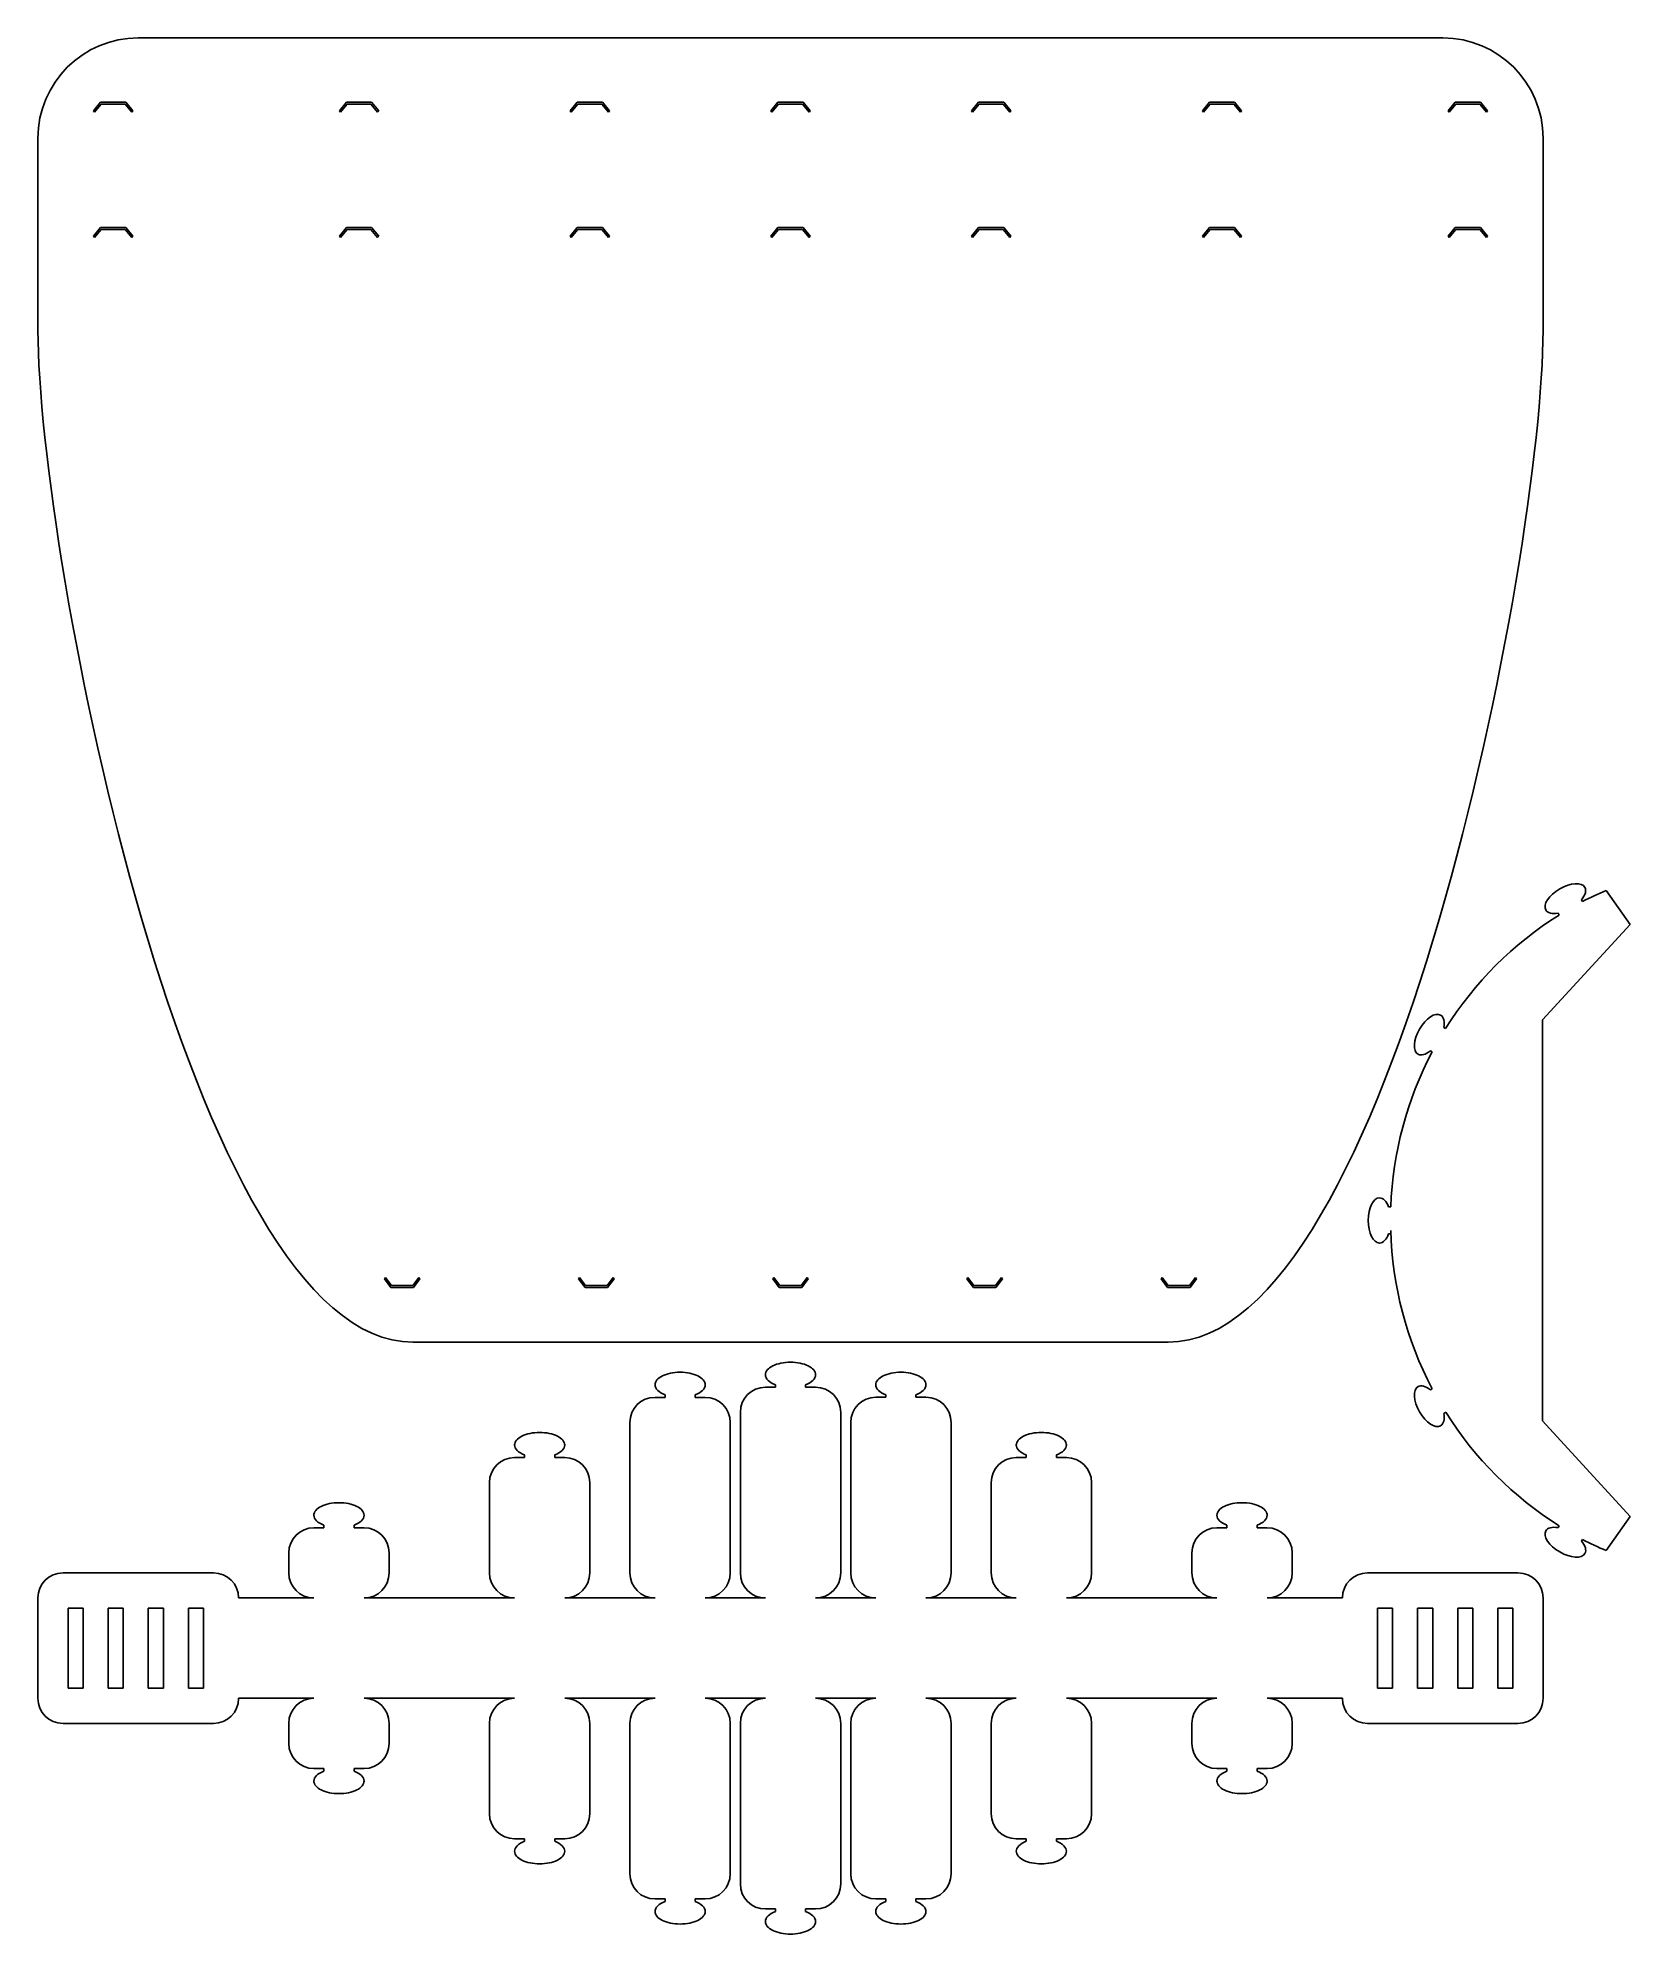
# Model space of a CAD drawing. Extents: x 2 to 319, y 2 to 380.
import ezdxf

# ---------------------------------------------------------------- set-up
doc = ezdxf.new("R2010")
doc.units = 0
doc.layers.add('Layer_1', color=7, linetype='CONTINUOUS')

msp = doc.modelspace()

# ---------------------------------------------------------------- linework, layer by layer
at = {"layer": 'Layer_1', "color": 7}
for p, q in [((281.99995, 380.000246), (22.000329, 380.000246)), ((13.085957, 365.448204), (14.500347, 367.187003)), ((14.624357, 366.818397), (13.298347, 365.187003)), ((14.500347, 367.187003), (19.500027, 367.187003)), ((19.376007, 366.818397), (14.624357, 366.818397)), ((20.702537, 365.187003), (19.376007, 366.818397)), ((19.500027, 367.187003), (20.914417, 365.448204)), ((62.085957, 365.448204), (63.500347, 367.187003)), ((63.624357, 366.818397), (62.298347, 365.187003)), ((63.500347, 367.187003), (68.500027, 367.187003)), ((68.376007, 366.818397), (63.624357, 366.818397)), ((69.702537, 365.187003), (68.376007, 366.818397)), ((68.500027, 367.187003), (69.914417, 365.448204)), ((108.085957, 365.448204), (109.500347, 367.187003)), ((109.624357, 366.818397), (108.298347, 365.187003)), ((109.500347, 367.187003), (114.500027, 367.187003)), ((114.376007, 366.818397), (109.624357, 366.818397)), ((115.702537, 365.187003), (114.376007, 366.818397)), ((114.500027, 367.187003), (115.914417, 365.448204)), ((148.085947, 365.448204), (149.500337, 367.187003)), ((149.624357, 366.818397), (148.298337, 365.187003)), ((149.500337, 367.187003), (154.500027, 367.187003)), ((154.376007, 366.818397), (149.624357, 366.818397)), ((155.702537, 365.187003), (154.376007, 366.818397)), ((154.500027, 367.187003), (155.914417, 365.448204)), ((188.085947, 365.448204), (189.500337, 367.187003)), ((189.624357, 366.818397), (188.298337, 365.187003)), ((189.500337, 367.187003), (194.500027, 367.187003)), ((194.376007, 366.818397), (189.624357, 366.818397)), ((195.702537, 365.187003), (194.376007, 366.818397)), ((194.500027, 367.187003), (195.914417, 365.448204)), ((234.085957, 365.448204), (235.500337, 367.187003)), ((235.624357, 366.818397), (234.298337, 365.187003)), ((235.500337, 367.187003), (240.500027, 367.187003)), ((240.376017, 366.818397), (235.624357, 366.818397)), ((241.702537, 365.187003), (240.376017, 366.818397)), ((240.500027, 367.187003), (241.914427, 365.448204)), ((283.085947, 365.448204), (284.500327, 367.187003)), ((284.624347, 366.818397), (283.298327, 365.187003)), ((284.500327, 367.187003), (289.500027, 367.187003)), ((289.376017, 366.818397), (284.624347, 366.818397)), ((290.702537, 365.187003), (289.376017, 366.818397)), ((289.500027, 367.187003), (290.914427, 365.448204)), ((13.298347, 365.187003), (13.085957, 365.448204)), ((20.914417, 365.448204), (20.702537, 365.187003)), ((62.298347, 365.187003), (62.085957, 365.448204)), ((69.914417, 365.448204), (69.702537, 365.187003)), ((108.298347, 365.187003), (108.085957, 365.448204)), ((115.914417, 365.448204), (115.702537, 365.187003)), ((148.298337, 365.187003), (148.085947, 365.448204)), ((155.914417, 365.448204), (155.702537, 365.187003)), ((188.298337, 365.187003), (188.085947, 365.448204)), ((195.914417, 365.448204), (195.702537, 365.187003)), ((234.298337, 365.187003), (234.085957, 365.448204)), ((241.914427, 365.448204), (241.702537, 365.187003)), ((283.298327, 365.187003), (283.085947, 365.448204)), ((290.914427, 365.448204), (290.702537, 365.187003)), ((2, 359.999917), (2, 321.708199)), ((302.00028, 321.708199), (302.00028, 359.999917)), ((13.085957, 340.448204), (14.500347, 342.187003)), ((13.298347, 340.187003), (13.085957, 340.448204)), ((14.624357, 341.818397), (13.298347, 340.187003)), ((14.500347, 342.187003), (19.500027, 342.187003)), ((19.376007, 341.818397), (14.624357, 341.818397)), ((20.702537, 340.187003), (19.376007, 341.818397)), ((19.500027, 342.187003), (20.914417, 340.448204)), ((20.914417, 340.448204), (20.702537, 340.187003)), ((62.085957, 340.448204), (63.500347, 342.187003)), ((62.298347, 340.187003), (62.085957, 340.448204)), ((63.624357, 341.818397), (62.298347, 340.187003)), ((63.500347, 342.187003), (68.500027, 342.187003)), ((68.376007, 341.818397), (63.624357, 341.818397)), ((69.702537, 340.187003), (68.376007, 341.818397)), ((68.500027, 342.187003), (69.914417, 340.448204)), ((69.914417, 340.448204), (69.702537, 340.187003)), ((108.085957, 340.448204), (109.500347, 342.187003)), ((108.298347, 340.187003), (108.085957, 340.448204)), ((109.624357, 341.818397), (108.298347, 340.187003)), ((109.500347, 342.187003), (114.500027, 342.187003)), ((114.376007, 341.818397), (109.624357, 341.818397)), ((115.702537, 340.187003), (114.376007, 341.818397)), ((114.500027, 342.187003), (115.914417, 340.448204)), ((115.914417, 340.448204), (115.702537, 340.187003)), ((148.085947, 340.448204), (149.500337, 342.187003)), ((148.298337, 340.187003), (148.085947, 340.448204)), ((149.624357, 341.818397), (148.298337, 340.187003)), ((149.500337, 342.187003), (154.500027, 342.187003)), ((154.376007, 341.818397), (149.624357, 341.818397)), ((155.702537, 340.187003), (154.376007, 341.818397)), ((154.500027, 342.187003), (155.914417, 340.448204)), ((155.914417, 340.448204), (155.702537, 340.187003)), ((188.085947, 340.448204), (189.500337, 342.187003)), ((188.298337, 340.187003), (188.085947, 340.448204)), ((189.624357, 341.818397), (188.298337, 340.187003)), ((189.500337, 342.187003), (194.500027, 342.187003)), ((194.376007, 341.818397), (189.624357, 341.818397)), ((195.702537, 340.187003), (194.376007, 341.818397)), ((194.500027, 342.187003), (195.914417, 340.448204)), ((195.914417, 340.448204), (195.702537, 340.187003)), ((234.085957, 340.448204), (235.500337, 342.187003)), ((234.298337, 340.187003), (234.085957, 340.448204)), ((235.624357, 341.818397), (234.298337, 340.187003)), ((235.500337, 342.187003), (240.500027, 342.187003)), ((240.376017, 341.818397), (235.624357, 341.818397)), ((241.702537, 340.187003), (240.376017, 341.818397)), ((240.500027, 342.187003), (241.914427, 340.448204)), ((241.914427, 340.448204), (241.702537, 340.187003)), ((283.085947, 340.448204), (284.500327, 342.187003)), ((283.298327, 340.187003), (283.085947, 340.448204)), ((284.624347, 341.818397), (283.298327, 340.187003)), ((284.500327, 342.187003), (289.500027, 342.187003)), ((289.376017, 341.818397), (284.624347, 341.818397)), ((290.702537, 340.187003), (289.376017, 341.818397)), ((289.500027, 342.187003), (290.914427, 340.448204)), ((290.914427, 340.448204), (290.702537, 340.187003)), ((309.87301, 207.865923), (309.67534, 208.20822)), ((319.33893, 203.292699), (314.57643, 210.048576)), ((304.99842, 205.507446), (305.20492, 205.149327)), ((301.87489, 184.24269), (319.33893, 203.292699)), ((282.55421, 182.55627), (282.23188, 182.74184)), ((301.87489, 104.28798), (301.87489, 184.24269)), ((279.53207, 178.06445), (279.89529, 177.85516)), ((267.1542, 144.2651), (267.15421, 144.26509)), ((271.6251, 146.96587), (271.19907, 146.96587)), ((271.19908, 141.56479), (271.65487, 141.56527)), ((271.65487, 142.01501), (271.65439, 142.28429)), ((271.65487, 141.56527), (271.65487, 142.01501)), ((71.268481, 132.901357), (71.07733, 132.640156)), ((71.07733, 132.640156), (72.350281, 130.901357)), ((72.46189, 131.269957), (71.268481, 132.901357)), ((77.932252, 132.901357), (76.738375, 131.269957)), ((76.849993, 130.901357), (78.122944, 132.640156)), ((78.122944, 132.640156), (77.932252, 132.901357)), ((109.968481, 132.901357), (109.777332, 132.640156)), ((109.777332, 132.640156), (111.050281, 130.901357)), ((111.16189, 131.269957), (109.968481, 132.901357)), ((116.632249, 132.901357), (115.438372, 131.269957)), ((115.54999, 130.901357), (116.822941, 132.640156)), ((116.822941, 132.640156), (116.632249, 132.901357)), ((148.668469, 132.901357), (148.477318, 132.640156)), ((148.477318, 132.640156), (149.750269, 130.901357)), ((149.861887, 131.269957), (148.668469, 132.901357)), ((155.332249, 132.901357), (154.138372, 131.269957)), ((154.24999, 130.901357), (155.522941, 132.640156)), ((155.522941, 132.640156), (155.332249, 132.901357)), ((187.368478, 132.901357), (187.177327, 132.640156)), ((187.177327, 132.640156), (188.450278, 130.901357)), ((188.561887, 131.269957), (187.368478, 132.901357)), ((194.032249, 132.901357), (192.838372, 131.269957)), ((192.94999, 130.901357), (194.222941, 132.640156)), ((194.222941, 132.640156), (194.032249, 132.901357)), ((226.068469, 132.901357), (225.877327, 132.640156)), ((225.877327, 132.640156), (227.150269, 130.901357)), ((227.261887, 131.269957), (226.068469, 132.901357)), ((232.732249, 132.901357), (231.538381, 131.269957)), ((231.64999, 130.901357), (232.92295, 132.640156)), ((232.92295, 132.640156), (232.732249, 132.901357)), ((72.350281, 130.901357), (76.849993, 130.901357)), ((76.738375, 131.269957), (72.46189, 131.269957)), ((111.050281, 130.901357), (115.54999, 130.901357)), ((115.438372, 131.269957), (111.16189, 131.269957)), ((149.750269, 130.901357), (154.24999, 130.901357)), ((154.138372, 131.269957), (149.861887, 131.269957)), ((188.450278, 130.901357), (192.94999, 130.901357)), ((192.838372, 131.269957), (188.561887, 131.269957)), ((227.150269, 130.901357), (231.64999, 130.901357)), ((231.538381, 131.269957), (227.261887, 131.269957)), ((76.708615, 120), (227.29167, 120)), ((151.999627, 116.000781), (151.999627, 116.000279)), ((148.99981, 111.000077), (146.999933, 111.000077)), ((148.99981, 111.505987), (148.99981, 111.000077)), ((156.999839, 111.00058), (154.999962, 111.00058)), ((279.90226, 110.68015), (279.5316, 110.46621)), ((127.000121, 109.000197), (125.000242, 109.000197)), ((127.000121, 109.506107), (127.000121, 109.000197)), ((135.000148, 109.000197), (133.000271, 109.000197)), ((142.000239, 106.000378), (142.000239, 74.000268)), ((162.000051, 74.000771), (162.000051, 106.000881)), ((171.000017, 109.0007), (169.00014, 109.0007)), ((171.000017, 109.50661), (171.000017, 109.0007)), ((179.000046, 109.0007), (177.000169, 109.0007)), ((282.23236, 105.78882), (282.62072, 106.01299)), ((120.000032, 103.999996), (120.000032, 74.000268)), ((139.999844, 74.000268), (139.999844, 103.999996)), ((163.999928, 104.000498), (163.999928, 74.000771)), ((183.999742, 74.000771), (183.999742, 104.000498)), ((319.33893, 85.23798), (301.87489, 104.28798)), ((98.999762, 97.000417), (96.999886, 97.000417)), ((98.999762, 97.506327), (98.999762, 97.000417)), ((104.999914, 97.000417), (104.999914, 97.50683)), ((106.999791, 97.000417), (104.999914, 97.000417)), ((198.99986, 97.00092), (196.999981, 97.00092)), ((198.99986, 97.50683), (198.99986, 97.00092)), ((206.999886, 97.00092), (205.000009, 97.00092)), ((92.000189, 92.000189), (92.000189, 74.000268)), ((112.000004, 74.000268), (112.000004, 92.000189)), ((191.999771, 92.000692), (191.999771, 74.000771)), ((212.000099, 74.000771), (212.000099, 92.000692)), ((59.000137, 83.506138), (59.000137, 83.000229)), ((239.000002, 83.506641), (239.000002, 83.000731)), ((245.000151, 83.000731), (245.000151, 83.50717)), ((305.20397, 83.37856), (304.99842, 83.02277)), ((314.57643, 78.44677), (319.33893, 85.23798)), ((59.000137, 83.000229), (56.999744, 83.000229)), ((67.000166, 83.000229), (65.000289, 83.000229)), ((239.000002, 83.000731), (237.000122, 83.000731)), ((247.000031, 83.000731), (245.000151, 83.000731)), ((309.67627, 80.32246), (309.86136, 80.64385)), ((52.000048, 78.000027), (52.000048, 74.000268)), ((71.999862, 74.000268), (71.999862, 78.000027)), ((231.999913, 78.00053), (231.999913, 74.000771)), ((252.00024, 74.000771), (252.00024, 78.00053)), ((36.99993, 73.999765), (7.000212, 73.999765)), ((297.000068, 74.000268), (266.999837, 74.000268)), ((2, 69.000569), (2, 49.000239)), ((56.999744, 69.000066), (42.000142, 69.000066)), ((42.000142, 69.000066), (42.000142, 69.000066)), ((96.999886, 69.000066), (67.000166, 69.000066)), ((125.000242, 69.000066), (106.999791, 69.000066)), ((146.999933, 69.000066), (135.000148, 69.000066)), ((169.00014, 69.000569), (156.999839, 69.000569)), ((196.999981, 69.000569), (179.000046, 69.000569)), ((237.000122, 69.000569), (206.999886, 69.000569)), ((262.000146, 69.000569), (247.000031, 69.000569)), ((262.000146, 69.000569), (262.000146, 69.000569)), ((301.999767, 49.000239), (301.999767, 69.000569)), ((8, 67.000143), (11, 67.000143)), ((8, 51.000143), (8, 67.000143)), ((11, 67.000143), (11, 51.000143)), ((16, 67.000143), (19, 67.000143)), ((16, 51.000143), (16, 67.000143)), ((19, 67.000143), (19, 51.000143)), ((24, 67.000143), (27, 67.000143)), ((24, 51.000143), (24, 67.000143)), ((27, 67.000143), (27, 51.000143)), ((32, 67.000143), (35, 67.000143)), ((32, 51.000143), (32, 67.000143)), ((35, 67.000143), (35, 51.000143)), ((268.99976, 67.000143), (271.99976, 67.000143)), ((268.99976, 51.000143), (268.99976, 67.000143)), ((271.99976, 67.000143), (271.99976, 51.000143)), ((276.99976, 67.000143), (279.99976, 67.000143)), ((276.99976, 51.000143), (276.99976, 67.000143)), ((279.99976, 67.000143), (279.99976, 51.000143)), ((284.99976, 67.000143), (287.99976, 67.000143)), ((284.99976, 51.000143), (284.99976, 67.000143)), ((287.99976, 67.000143), (287.99976, 51.000143)), ((292.99976, 67.000143), (295.99976, 67.000143)), ((292.99976, 51.000143), (292.99976, 67.000143)), ((295.99976, 67.000143), (295.99976, 51.000143)), ((11, 51.000143), (8, 51.000143)), ((19, 51.000143), (16, 51.000143)), ((27, 51.000143), (24, 51.000143)), ((35, 51.000143), (32, 51.000143)), ((271.99976, 51.000143), (268.99976, 51.000143)), ((279.99976, 51.000143), (276.99976, 51.000143)), ((287.99976, 51.000143), (284.99976, 51.000143)), ((295.99976, 51.000143), (292.99976, 51.000143)), ((42.000142, 49.000239), (56.999744, 49.000239)), ((67.000166, 49.000239), (96.999886, 49.000239)), ((106.999791, 49.000239), (125.000242, 49.000239)), ((135.000148, 49.000239), (146.999933, 49.000239)), ((156.999839, 49.000239), (169.00014, 49.000239)), ((179.000046, 49.000239), (196.999981, 49.000239)), ((206.999886, 49.000239), (237.000122, 49.000239)), ((247.000031, 49.000239), (262.000146, 49.000239)), ((7.000212, 44.00054), (36.99993, 44.00054)), ((52.000048, 44.000037), (52.000048, 40.000278)), ((71.999862, 40.000278), (71.999862, 44.000037)), ((92.000189, 44.000037), (92.000189, 26.000089)), ((112.000004, 26.000089), (112.000004, 44.000037)), ((120.000032, 44.000037), (120.000032, 14.000309)), ((139.999844, 14.000309), (139.999844, 44.000037)), ((142.000239, 44.000037), (142.000239, 11.999927)), ((162.000051, 11.999927), (162.000051, 44.000037)), ((163.999928, 44.000037), (163.999928, 14.000309)), ((183.999742, 14.000309), (183.999742, 44.000037)), ((191.999771, 44.000037), (191.999771, 26.000089)), ((212.000099, 26.000089), (212.000099, 44.000037)), ((231.999913, 44.000037), (231.999913, 40.000278)), ((252.00024, 40.000278), (252.00024, 44.000037)), ((266.999837, 44.00054), (297.000068, 44.00054)), ((56.999744, 35.000076), (59.000137, 35.000076)), ((65.000289, 34.493637), (65.000289, 35.000076)), ((65.000289, 35.000076), (67.000166, 35.000076)), ((237.000122, 35.000076), (239.000002, 35.000076)), ((245.000151, 34.493637), (245.000151, 35.000076)), ((245.000151, 35.000076), (247.000031, 35.000076)), ((96.999886, 21.00039), (98.999762, 21.00039)), ((104.999914, 20.493978), (104.999914, 21.00039)), ((104.999914, 21.00039), (106.999791, 21.00039)), ((196.999981, 21.00039), (198.99986, 21.00039)), ((205.000009, 20.493978), (205.000009, 21.00039)), ((205.000009, 21.00039), (206.999886, 21.00039)), ((125.000242, 9.000108), (127.000121, 9.000108)), ((133.000271, 8.493669), (133.000271, 9.000108)), ((133.000271, 9.000108), (135.000148, 9.000108)), ((169.00014, 9.000108), (171.000017, 9.000108)), ((177.000169, 8.493669), (177.000169, 9.000108)), ((177.000169, 9.000108), (179.000046, 9.000108)), ((146.999933, 7.000228), (148.99981, 7.000228)), ((154.999962, 6.493789), (154.999962, 7.000228)), ((154.999962, 7.000228), (156.999839, 7.000228))]:
    msp.add_line(p, q, dxfattribs=at)
for points in [[(22.000329, 380.000246), (10.92033, 380.000246), (2, 371.079916), (2, 359.999917)], [(302.00028, 359.999917), (302.00028, 371.079916), (293.07996, 380.000246), (281.99995, 380.000246)], [(2, 321.708199), (2, 277.388197), (32.388616, 120), (76.708615, 120)], [(227.29167, 120), (271.61167, 120), (302.00028, 277.388197), (302.00028, 321.708199)], [(310.33623, 210.662025), (309.71499, 211.738207), (307.46653, 211.60327), (305.31419, 210.360651)], [(305.31419, 210.360651), (303.16164, 209.117859), (301.92054, 207.237876), (302.54228, 206.161836)], [(309.67534, 208.20822), (310.44189, 209.140215), (310.68661, 210.048819), (310.33623, 210.662025)], [(314.57643, 210.048576), (312.98291, 209.377734), (311.4141, 208.649706), (309.87301, 207.865923)], [(305.20492, 205.149327), (296.05589, 199.412259), (288.3146, 191.69064), (282.55421, 182.55627)], [(302.54228, 206.161836), (302.89825, 205.551717), (303.80775, 205.30941), (304.99842, 205.507446)], [(281.57799, 185.19751), (280.50195, 185.81925), (278.62195, 184.57815), (277.37916, 182.42558)], [(277.37916, 182.42558), (276.13627, 180.273), (276.00134, 178.02419), (277.07778, 177.4031)], [(282.23188, 182.74184), (282.42981, 183.93209), (282.18768, 184.84134), (281.57799, 185.19751)], [(279.89529, 177.85516), (274.85802, 168.30881), (272.0316, 157.75205), (271.6251, 146.96587)], [(277.07778, 177.4031), (277.69111, 177.0527), (278.59992, 177.2976), (279.53207, 178.06445)], [(269.40429, 148.7653), (268.16159, 148.76547), (267.15415, 146.75058), (267.1542, 144.2651)], [(271.19907, 146.96587), (270.77519, 148.09587), (270.1106, 148.76217), (269.40429, 148.7653)], [(267.15421, 144.26509), (267.15416, 141.77961), (268.1616, 139.76471), (269.4043, 139.76489)], [(269.4043, 139.76489), (270.11066, 139.76889), (270.77525, 140.43461), (271.19908, 141.56479)], [(271.65439, 142.28429), (271.9463, 131.25683), (274.76819, 120.44392), (279.90226, 110.68015)], [(129.999938, 114.000399), (128.67385, 114.000359), (127.402108, 113.736933), (126.464482, 113.268073)], [(133.535726, 113.268163), (132.597989, 113.737031), (131.326115, 114.000427), (129.999938, 114.000399)], [(148.464172, 115.267952), (147.526547, 114.799091), (146.999844, 114.163204), (146.999933, 113.500178)], [(146.999933, 113.500178), (147.003521, 112.715342), (147.744062, 111.976906), (148.99981, 111.505987)], [(151.999627, 116.000279), (150.673539, 116.000238), (149.401798, 115.736812), (148.464172, 115.267952)], [(155.535416, 115.268546), (154.597679, 115.737414), (153.325804, 116.000809), (151.999627, 116.000781)], [(154.999962, 111.507019), (156.255413, 111.977826), (156.995919, 112.716031), (156.999839, 113.50068)], [(156.999839, 113.50068), (156.999928, 114.163751), (156.473154, 114.799678), (155.535416, 115.268546)], [(173.999834, 114.000902), (172.673746, 114.000861), (171.402005, 113.737435), (170.464379, 113.268575)], [(177.535623, 113.268666), (176.597886, 113.737534), (175.326011, 114.00093), (173.999834, 114.000902)], [(126.464482, 113.268073), (125.526856, 112.799212), (125.000153, 112.163324), (125.000242, 111.500298)], [(125.000242, 111.500298), (125.003831, 110.715463), (125.744373, 109.977027), (127.000121, 109.506107)], [(133.000271, 109.506636), (134.255721, 109.977444), (134.996228, 110.715649), (135.000148, 111.500298)], [(135.000148, 111.500298), (135.000237, 112.163369), (134.473463, 112.799296), (133.535726, 113.268163)], [(146.999933, 111.000077), (144.229933, 111.000077), (142.000239, 108.77038), (142.000239, 106.000378)], [(154.999962, 111.00058), (154.999962, 111.00058), (154.999962, 111.507019), (154.999962, 111.507019)], [(162.000051, 106.000881), (162.000051, 108.770883), (159.769838, 111.00058), (156.999839, 111.00058)], [(170.464379, 113.268575), (169.526754, 112.799715), (169.000051, 112.163827), (169.00014, 111.500801)], [(169.00014, 111.500801), (169.003728, 110.715966), (169.74427, 109.97753), (171.000017, 109.50661)], [(177.000169, 109.507139), (178.25562, 109.977947), (178.996126, 110.716152), (179.000046, 111.500801)], [(179.000046, 111.500801), (179.000135, 112.163872), (178.473361, 112.799799), (177.535623, 113.268666)], [(277.07825, 111.12757), (276.0018, 110.50647), (276.13674, 108.25765), (277.37962, 106.10508)], [(279.5316, 110.46621), (278.59987, 111.23257), (277.69149, 111.47745), (277.07825, 111.12757)], [(125.000242, 109.000197), (122.230242, 109.000197), (120.00003, 106.769998), (120.000032, 103.999996)], [(133.000271, 109.000197), (133.000271, 109.000197), (133.000271, 109.506636), (133.000271, 109.506636)], [(139.999844, 103.999996), (139.999844, 106.769998), (137.77015, 109.000197), (135.000148, 109.000197)], [(169.00014, 109.0007), (166.230141, 109.0007), (163.999928, 106.770501), (163.999928, 104.000498)], [(177.000169, 109.0007), (177.000169, 109.0007), (177.000169, 109.507139), (177.000169, 109.507139)], [(183.999742, 104.000498), (183.999742, 106.770501), (181.770046, 109.0007), (179.000046, 109.0007)], [(277.37962, 106.10508), (278.62216, 103.95286), (280.50179, 102.71166), (281.57799, 103.33269)], [(282.62072, 106.01299), (288.35691, 96.87095), (296.07495, 89.13543), (305.20397, 83.37856)], [(281.57799, 103.33269), (282.18809, 103.68867), (282.43041, 104.59816), (282.23236, 105.78882)], [(98.464125, 101.268292), (97.5265, 100.799432), (96.999797, 100.163544), (96.999886, 99.500518)], [(96.999886, 99.500518), (97.003474, 98.715683), (97.744015, 97.977247), (98.999762, 97.506327)], [(101.999579, 102.000619), (100.673492, 102.000578), (99.40175, 101.737152), (98.464125, 101.268292)], [(105.535369, 101.268384), (104.597631, 101.737251), (103.325756, 102.000647), (101.999579, 102.000619)], [(104.999914, 97.50683), (106.25538, 97.977643), (106.995888, 98.71586), (106.999791, 99.500518)], [(106.999791, 99.500518), (106.99988, 100.163589), (106.473106, 100.799516), (105.535369, 101.268384)], [(198.464221, 101.268795), (197.526595, 100.799935), (196.999892, 100.164047), (196.999981, 99.501021)], [(196.999981, 99.501021), (197.003569, 98.716185), (197.744112, 97.977749), (198.99986, 97.50683)], [(201.999677, 102.001122), (200.673589, 102.001081), (199.401847, 101.737656), (198.464221, 101.268795)], [(205.535465, 101.268886), (204.597728, 101.737754), (203.325854, 102.001149), (201.999677, 102.001122)], [(205.000009, 97.507333), (206.255475, 97.978146), (206.995983, 98.716363), (206.999886, 99.501021)], [(206.999886, 99.501021), (206.999975, 100.164092), (206.473202, 100.800018), (205.535465, 101.268886)], [(96.999886, 97.000417), (94.229886, 97.000417), (92.000189, 94.770192), (92.000189, 92.000189)], [(112.000004, 92.000189), (112.000004, 94.770192), (109.769791, 97.000417), (106.999791, 97.000417)], [(196.999981, 97.00092), (194.229981, 97.00092), (191.999768, 94.770694), (191.999771, 92.000692)], [(205.000009, 97.00092), (205.000009, 97.00092), (205.000009, 97.507333), (205.000009, 97.507333)], [(212.000099, 92.000692), (212.000099, 94.770694), (209.769897, 97.00092), (206.999886, 97.00092)], [(58.46448, 87.26812), (57.526854, 86.799254), (57.000157, 86.16336), (57.00026, 85.500329)], [(61.999953, 88.000457), (60.673857, 88.000416), (59.402107, 87.736986), (58.46448, 87.26812)], [(65.535762, 87.268212), (64.598023, 87.737085), (63.32614, 88.000485), (61.999953, 88.000457)], [(67.000166, 85.500329), (67.000268, 86.163405), (66.473501, 86.799339), (65.535762, 87.268212)], [(238.464344, 87.268624), (237.526717, 86.799758), (237.000019, 86.163863), (237.000122, 85.500832)], [(241.999819, 88.000959), (240.673722, 88.000919), (239.401971, 87.73749), (238.464344, 87.268624)], [(245.535627, 87.268715), (244.597888, 87.737588), (243.326005, 88.000987), (241.999819, 88.000959)], [(247.000031, 85.500832), (247.000134, 86.163908), (246.473366, 86.799841), (245.535627, 87.268715)], [(57.00026, 85.500329), (57.003848, 84.715494), (57.744389, 83.977058), (59.000137, 83.506138)], [(65.000289, 83.506668), (66.255739, 83.977475), (66.996246, 84.71568), (67.000166, 85.500329)], [(65.000289, 83.000229), (65.000289, 83.000229), (65.000289, 83.506668), (65.000289, 83.506668)], [(237.000122, 85.500832), (237.003711, 84.715996), (237.744253, 83.97756), (239.000002, 83.506641)], [(245.000151, 83.50717), (246.255603, 83.977978), (246.99611, 84.716183), (247.000031, 85.500832)], [(304.99842, 83.02277), (303.80841, 83.22056), (302.89935, 82.97847), (302.54321, 82.36886)], [(56.999744, 83.000229), (54.229744, 83.000229), (52.000048, 80.770029), (52.000048, 78.000027)], [(71.999862, 78.000027), (71.999862, 80.770029), (69.770165, 83.000229), (67.000166, 83.000229)], [(237.000122, 83.000731), (234.230123, 83.000731), (231.999913, 80.770532), (231.999913, 78.00053)], [(252.00024, 78.00053), (252.00024, 80.770532), (249.77003, 83.000731), (247.000031, 83.000731)], [(302.54321, 82.36886), (301.92146, 81.29281), (303.16257, 79.41283), (305.31513, 78.17004)], [(310.33761, 77.8682), (310.68801, 78.48153), (310.4431, 79.39033), (309.67627, 80.32246)], [(309.86136, 80.64385), (311.40608, 79.85493), (312.9788, 79.12209), (314.57643, 78.44677)], [(305.31513, 78.17004), (307.46749, 76.92721), (309.71617, 76.79207), (310.33761, 77.8682)], [(7.000212, 73.999765), (4.230212, 74.000268), (2, 71.770571), (2, 69.000569)], [(42.000142, 69.000066), (42.000142, 71.770068), (39.769929, 73.999765), (36.99993, 73.999765)], [(52.000048, 74.000268), (52.000048, 71.230266), (54.229744, 69.000066), (56.999744, 69.000066)], [(67.000166, 69.000066), (69.770165, 69.000066), (71.999862, 71.230266), (71.999862, 74.000268)], [(92.000189, 74.000268), (92.000189, 71.230266), (94.229886, 69.000066), (96.999886, 69.000066)], [(106.999791, 69.000066), (109.769791, 69.000066), (112.000004, 71.230266), (112.000004, 74.000268)], [(120.000032, 74.000268), (120.000032, 71.230266), (122.230242, 69.000066), (125.000242, 69.000066)], [(135.000148, 69.000066), (137.77015, 69.000066), (139.999844, 71.230266), (139.999844, 74.000268)], [(142.000239, 74.000268), (142.000239, 71.230266), (144.229933, 69.000066), (146.999933, 69.000066)], [(156.999839, 69.000569), (159.769838, 69.000569), (162.000051, 71.230768), (162.000051, 74.000771)], [(163.999928, 74.000771), (163.999928, 71.230768), (166.230141, 69.000569), (169.00014, 69.000569)], [(179.000046, 69.000569), (181.770046, 69.000569), (183.999742, 71.230768), (183.999742, 74.000771)], [(191.999771, 74.000771), (191.999771, 71.230768), (194.229981, 69.000569), (196.999981, 69.000569)], [(206.999886, 69.000569), (209.769897, 69.000569), (212.000099, 71.230768), (212.000099, 74.000771)], [(231.999913, 74.000771), (231.999913, 71.230768), (234.230123, 69.000569), (237.000122, 69.000569)], [(247.000031, 69.000569), (249.77003, 69.000569), (252.00024, 71.230768), (252.00024, 74.000771)], [(266.999837, 74.000268), (264.229843, 74.000268), (262.000146, 71.770571), (262.000146, 69.000569)], [(301.999767, 69.000569), (301.999767, 71.770571), (299.77007, 74.000268), (297.000068, 74.000268)], [(2, 49.000239), (2, 46.230237), (4.230212, 44.00054), (7.000212, 44.00054)], [(36.99993, 44.00054), (39.769929, 44.00054), (42.000142, 46.230237), (42.000142, 49.000239)], [(56.999744, 49.000239), (54.229744, 49.000239), (52.000048, 46.770039), (52.000048, 44.000037)], [(71.999862, 44.000037), (71.999862, 46.770039), (69.770165, 49.000239), (67.000166, 49.000239)], [(96.999886, 49.000239), (94.229886, 49.000239), (92.000189, 46.770039), (92.000189, 44.000037)], [(112.000004, 44.000037), (112.000004, 46.770039), (109.769791, 49.000239), (106.999791, 49.000239)], [(125.000242, 49.000239), (122.230242, 49.000239), (120.00003, 46.770039), (120.000032, 44.000037)], [(139.999844, 44.000037), (139.999844, 46.770039), (137.77015, 49.000239), (135.000148, 49.000239)], [(146.999933, 49.000239), (144.229933, 49.000239), (142.000239, 46.770039), (142.000239, 44.000037)], [(162.000051, 44.000037), (162.000051, 46.770039), (159.769838, 49.000239), (156.999839, 49.000239)], [(169.00014, 49.000239), (166.230141, 49.000239), (163.999928, 46.770039), (163.999928, 44.000037)], [(183.999742, 44.000037), (183.999742, 46.770039), (181.770046, 49.000239), (179.000046, 49.000239)], [(196.999981, 49.000239), (194.229981, 49.000239), (191.999768, 46.770039), (191.999771, 44.000037)], [(212.000099, 44.000037), (212.000099, 46.770039), (209.769897, 49.000239), (206.999886, 49.000239)], [(237.000122, 49.000239), (234.230123, 49.000239), (231.999913, 46.770039), (231.999913, 44.000037)], [(252.00024, 44.000037), (252.00024, 46.770039), (249.77003, 49.000239), (247.000031, 49.000239)], [(262.000146, 49.000239), (262.000146, 46.230237), (264.229843, 44.00054), (266.999837, 44.00054)], [(297.000068, 44.00054), (299.77007, 44.00054), (301.999767, 46.230237), (301.999767, 49.000239)], [(52.000048, 40.000278), (52.000048, 37.230276), (54.229744, 35.000076), (56.999744, 35.000076)], [(67.000166, 35.000076), (69.770165, 35.000076), (71.999862, 37.230276), (71.999862, 40.000278)], [(231.999913, 40.000278), (231.999913, 37.230276), (234.230123, 35.00005), (237.000122, 35.000076)], [(247.000031, 35.000076), (249.77003, 35.000076), (252.00024, 37.230276), (252.00024, 40.000278)], [(59.000137, 34.49414), (57.744389, 34.02322), (57.003848, 33.284785), (57.00026, 32.499949)], [(59.000137, 35.000076), (59.000137, 35.000076), (59.000137, 34.49414), (59.000137, 34.49414)], [(67.000166, 32.499949), (66.996262, 33.284608), (66.255754, 34.022824), (65.000289, 34.493637)], [(239.000002, 34.49414), (237.744253, 34.023221), (237.003711, 33.284785), (237.000122, 32.499949)], [(239.000002, 35.000076), (239.000002, 35.000076), (239.000002, 34.49414), (239.000002, 34.49414)], [(247.000031, 32.499949), (246.996127, 33.284608), (246.255618, 34.022824), (245.000151, 34.493637)], [(57.00026, 32.499949), (57.000171, 31.836923), (57.526874, 31.201036), (58.464499, 30.732175)], [(58.464499, 30.732175), (59.402124, 30.263315), (60.673866, 29.999889), (61.999953, 29.999848)], [(61.999953, 29.999848), (63.326131, 29.99982), (64.598005, 30.263216), (65.535743, 30.732084)], [(65.535743, 30.732084), (66.47348, 31.200951), (67.000254, 31.836878), (67.000166, 32.499949)], [(237.000122, 32.499949), (237.000033, 31.836923), (237.526737, 31.201035), (238.464363, 30.732175)], [(238.464363, 30.732175), (239.401988, 30.263315), (240.673731, 29.999889), (241.999819, 29.999848)], [(241.999819, 29.999848), (243.325996, 29.99982), (244.597871, 30.263216), (245.535608, 30.732084)], [(245.535608, 30.732084), (246.473346, 31.200951), (247.00012, 31.836878), (247.000031, 32.499949)], [(92.000189, 26.000089), (92.000189, 23.230113), (94.229886, 21.00039), (96.999886, 21.00039)], [(106.999791, 21.00039), (109.769791, 21.00039), (112.000004, 23.230113), (112.000004, 26.000089)], [(191.999771, 26.000089), (191.999771, 23.230113), (194.229981, 21.00039), (196.999981, 21.00039)], [(206.999886, 21.00039), (209.769897, 21.00039), (212.000099, 23.230113), (212.000099, 26.000089)], [(98.999762, 20.494481), (97.744015, 20.023561), (97.003474, 19.285125), (96.999886, 18.50029)], [(98.999762, 21.00039), (98.999762, 21.00039), (98.999762, 20.494481), (98.999762, 20.494481)], [(106.999791, 18.50029), (106.995888, 19.284948), (106.25538, 20.023165), (104.999914, 20.493978)], [(198.99986, 20.494481), (197.744112, 20.023561), (197.003569, 19.285125), (196.999981, 18.50029)], [(198.99986, 21.00039), (198.99986, 21.00039), (198.99986, 20.494481), (198.99986, 20.494481)], [(206.999886, 18.50029), (206.995983, 19.284948), (206.255475, 20.023165), (205.000009, 20.493978)], [(96.999886, 18.50029), (96.999516, 17.837172), (97.526095, 17.201148), (98.463751, 16.732174)], [(98.463751, 16.732174), (99.401406, 16.263199), (100.673308, 15.9997), (101.999579, 15.99966)], [(101.999579, 15.99966), (103.32594, 15.999631), (104.597975, 16.2631), (105.535743, 16.732082)], [(105.535743, 16.732082), (106.473511, 17.201064), (107.000161, 17.837127), (106.999791, 18.50029)], [(196.999981, 18.50029), (196.999611, 17.837172), (197.52619, 17.201148), (198.463847, 16.732173)], [(198.463847, 16.732173), (199.401503, 16.263198), (200.673406, 15.9997), (201.999677, 15.99966)], [(201.999677, 15.99966), (203.326037, 15.999632), (204.598072, 16.2631), (205.535839, 16.732082)], [(205.535839, 16.732082), (206.473606, 17.201065), (207.000256, 17.837127), (206.999886, 18.50029)], [(120.000032, 14.000309), (120.000032, 11.230307), (122.230242, 9.000108), (125.000242, 9.000108)], [(135.000148, 9.000108), (137.77015, 9.000108), (139.999844, 11.230307), (139.999844, 14.000309)], [(142.000239, 11.999927), (142.000239, 9.229925), (144.229933, 7.000228), (146.999933, 7.000228)], [(156.999839, 7.000228), (159.769838, 7.000228), (162.000051, 9.229925), (162.000051, 11.999927)], [(163.999928, 14.000309), (163.999928, 11.230307), (166.230141, 9.000108), (169.00014, 9.000108)], [(179.000046, 9.000108), (181.770046, 9.000108), (183.999742, 11.230307), (183.999742, 14.000309)], [(127.000121, 8.494198), (125.744373, 8.023278), (125.003831, 7.284842), (125.000242, 6.500007)], [(127.000121, 9.000108), (127.000121, 9.000108), (127.000121, 8.494198), (127.000121, 8.494198)], [(135.000148, 6.500007), (134.996228, 7.284656), (134.255721, 8.022861), (133.000271, 8.493669)], [(171.000017, 8.494198), (169.74427, 8.023278), (169.003728, 7.284842), (169.00014, 6.500007)], [(171.000017, 9.000108), (171.000017, 9.000108), (171.000017, 8.494198), (171.000017, 8.494198)], [(179.000046, 6.500007), (178.996126, 7.284656), (178.25562, 8.022861), (177.000169, 8.493669)], [(125.000242, 6.500007), (125.000139, 5.836976), (125.526836, 5.201081), (126.464463, 4.732215)], [(126.464463, 4.732215), (127.402091, 4.263349), (128.673841, 3.99992), (129.999938, 3.99988)], [(129.999938, 3.99988), (131.326124, 3.999852), (132.598006, 4.263251), (133.535745, 4.732125)], [(133.535745, 4.732125), (134.473483, 5.200998), (135.000251, 5.836932), (135.000148, 6.500007)], [(146.999933, 4.500127), (146.99983, 3.837097), (147.526527, 3.201202), (148.464154, 2.732336)], [(148.99981, 6.494318), (147.744063, 6.023399), (147.003521, 5.284963), (146.999933, 4.500127)], [(148.99981, 7.000228), (148.99981, 7.000228), (148.99981, 6.494318), (148.99981, 6.494318)], [(156.999839, 4.500127), (156.995919, 5.284776), (156.255412, 6.022981), (154.999962, 6.493789)], [(155.535435, 2.732245), (156.473174, 3.201118), (156.999942, 3.837052), (156.999839, 4.500127)], [(169.00014, 6.500007), (169.000037, 5.836976), (169.526734, 5.201082), (170.464361, 4.732216)], [(170.464361, 4.732216), (171.401988, 4.26335), (172.673737, 3.99992), (173.999834, 3.99988)], [(173.999834, 3.99988), (175.32602, 3.999851), (176.597903, 4.263251), (177.535642, 4.732124)], [(177.535642, 4.732124), (178.473381, 5.200998), (179.000149, 5.836931), (179.000046, 6.500007)], [(148.464154, 2.732336), (149.40178, 2.26347), (150.67353, 2.000041), (151.999627, 2)], [(151.999627, 2), (153.325813, 1.999972), (154.597696, 2.263371), (155.535435, 2.732245)]]:
    msp.add_open_spline(points, degree=3, dxfattribs=at)

doc.saveas('drawing.dxf')
